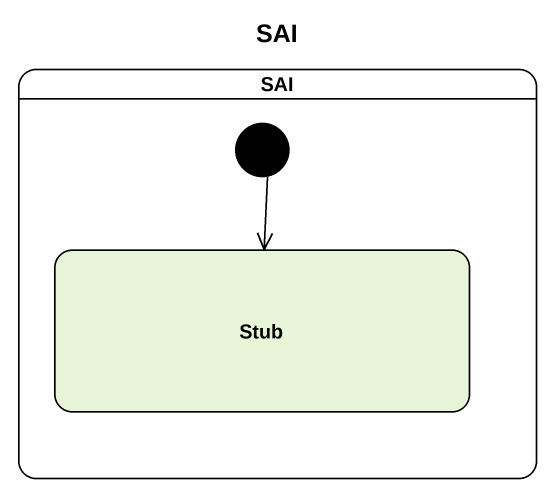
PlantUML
@startuml
title SAI
hide empty description
state SAI {
  state Stub
  [*] --> Stub
}
@enduml
